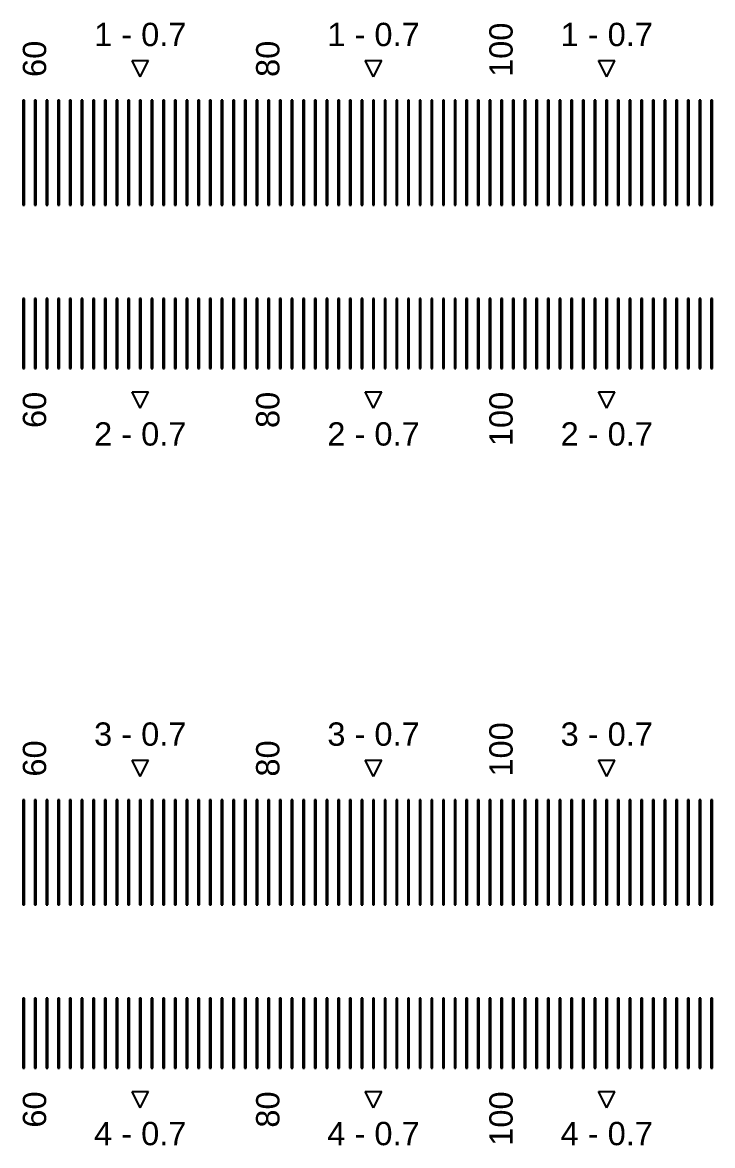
# Model space of a CAD drawing. Extents: x -24493 to 76507, y 84496 to 185496.
# Drawn here: x 21156.6 to 21452.5, y 155025.2 to 155506.7 of the extents above; entities that cross this region are included whole.
import ezdxf

# ---------------------------------------------------------------- set-up
doc = ezdxf.new("R2010")
doc.units = 13
doc.layers.add('CL - Label-1', color=120, linetype='Continuous')
doc.layers.add('CL - Label-2', color=132, linetype='Continuous')
doc.layers.add('CL - Sub-Micro', color=7, linetype='Continuous', true_color=0x47d1ff)
doc.styles.get("Standard").update_dxf_attribs({"font": 'arial.ttf'})

msp = doc.modelspace()

# ---------------------------------------------------------------- linework, layer by layer
at = {"layer": 'CL - Label-2'}
for p, q in [((21207.14, 155483.36), (21203.6, 155490.46)), ((21203.6, 155490.46), (21210.67, 155490.46)), ((21207.14, 155483.36), (21210.67, 155490.46)), ((21307.14, 155483.36), (21303.6, 155490.46)), ((21303.6, 155490.46), (21310.67, 155490.46)), ((21307.14, 155483.36), (21310.67, 155490.46)), ((21407.14, 155483.36), (21403.6, 155490.46)), ((21403.6, 155490.46), (21410.67, 155490.46)), ((21407.14, 155483.36), (21410.67, 155490.46)), ((21207.14, 155341.29), (21203.6, 155348.39)), ((21203.6, 155348.39), (21210.67, 155348.39)), ((21207.14, 155341.29), (21210.67, 155348.39)), ((21307.14, 155341.29), (21303.6, 155348.39)), ((21303.6, 155348.39), (21310.67, 155348.39)), ((21307.14, 155341.29), (21310.67, 155348.39)), ((21407.14, 155341.29), (21403.6, 155348.39)), ((21403.6, 155348.39), (21410.67, 155348.39)), ((21407.14, 155341.29), (21410.67, 155348.39)), ((21207.14, 155183.36), (21203.6, 155190.46)), ((21203.6, 155190.46), (21210.67, 155190.46)), ((21207.14, 155183.36), (21210.67, 155190.46)), ((21307.14, 155183.36), (21303.6, 155190.46)), ((21303.6, 155190.46), (21310.67, 155190.46)), ((21307.14, 155183.36), (21310.67, 155190.46)), ((21407.14, 155183.36), (21403.6, 155190.46)), ((21403.6, 155190.46), (21410.67, 155190.46)), ((21407.14, 155183.36), (21410.67, 155190.46)), ((21207.14, 155041.29), (21203.6, 155048.39)), ((21203.6, 155048.39), (21210.67, 155048.39)), ((21207.14, 155041.29), (21210.67, 155048.39)), ((21307.14, 155041.29), (21303.6, 155048.39)), ((21303.6, 155048.39), (21310.67, 155048.39)), ((21307.14, 155041.29), (21310.67, 155048.39)), ((21407.14, 155041.29), (21403.6, 155048.39)), ((21403.6, 155048.39), (21410.67, 155048.39)), ((21407.14, 155041.29), (21410.67, 155048.39))]:
    msp.add_line(p, q, dxfattribs=at)
at = {"layer": 'CL - Sub-Micro'}
for p, q in [((21156.79, 155473.36), (21156.79, 155428.36)), ((21157.49, 155473.36), (21156.79, 155473.36)), ((21157.49, 155428.36), (21157.49, 155473.36)), ((21161.79, 155473.36), (21161.79, 155428.36)), ((21162.49, 155473.36), (21161.79, 155473.36)), ((21162.49, 155428.36), (21162.49, 155473.36)), ((21166.79, 155473.36), (21166.79, 155428.36)), ((21167.49, 155473.36), (21166.79, 155473.36)), ((21167.49, 155428.36), (21167.49, 155473.36)), ((21171.79, 155473.36), (21171.79, 155428.36)), ((21172.49, 155473.36), (21171.79, 155473.36)), ((21172.49, 155428.36), (21172.49, 155473.36)), ((21176.79, 155473.36), (21176.79, 155428.36)), ((21177.49, 155473.36), (21176.79, 155473.36)), ((21177.49, 155428.36), (21177.49, 155473.36)), ((21181.79, 155473.36), (21181.79, 155428.36)), ((21182.49, 155473.36), (21181.79, 155473.36)), ((21182.49, 155428.36), (21182.49, 155473.36)), ((21186.79, 155473.36), (21186.79, 155428.36)), ((21187.49, 155473.36), (21186.79, 155473.36)), ((21187.49, 155428.36), (21187.49, 155473.36)), ((21191.79, 155473.36), (21191.79, 155428.36)), ((21192.49, 155473.36), (21191.79, 155473.36)), ((21192.49, 155428.36), (21192.49, 155473.36)), ((21196.79, 155473.36), (21196.79, 155428.36)), ((21197.49, 155473.36), (21196.79, 155473.36)), ((21197.49, 155428.36), (21197.49, 155473.36)), ((21201.79, 155473.36), (21201.79, 155428.36)), ((21202.49, 155473.36), (21201.79, 155473.36)), ((21202.49, 155428.36), (21202.49, 155473.36)), ((21206.79, 155473.36), (21206.79, 155428.36)), ((21207.49, 155473.36), (21206.79, 155473.36)), ((21207.49, 155428.36), (21207.49, 155473.36)), ((21211.79, 155473.36), (21211.79, 155428.36)), ((21212.49, 155473.36), (21211.79, 155473.36)), ((21212.49, 155428.36), (21212.49, 155473.36)), ((21216.79, 155473.36), (21216.79, 155428.36)), ((21217.49, 155473.36), (21216.79, 155473.36)), ((21217.49, 155428.36), (21217.49, 155473.36)), ((21221.79, 155473.36), (21221.79, 155428.36)), ((21222.49, 155473.36), (21221.79, 155473.36)), ((21222.49, 155428.36), (21222.49, 155473.36)), ((21226.79, 155473.36), (21226.79, 155428.36)), ((21227.49, 155473.36), (21226.79, 155473.36)), ((21227.49, 155428.36), (21227.49, 155473.36)), ((21231.79, 155473.36), (21231.79, 155428.36)), ((21232.49, 155473.36), (21231.79, 155473.36)), ((21232.49, 155428.36), (21232.49, 155473.36)), ((21236.79, 155473.36), (21236.79, 155428.36)), ((21237.49, 155473.36), (21236.79, 155473.36)), ((21237.49, 155428.36), (21237.49, 155473.36)), ((21241.79, 155473.36), (21241.79, 155428.36)), ((21242.49, 155473.36), (21241.79, 155473.36)), ((21242.49, 155428.36), (21242.49, 155473.36)), ((21246.79, 155473.36), (21246.79, 155428.36)), ((21247.49, 155473.36), (21246.79, 155473.36)), ((21247.49, 155428.36), (21247.49, 155473.36)), ((21251.79, 155473.36), (21251.79, 155428.36)), ((21252.49, 155473.36), (21251.79, 155473.36)), ((21252.49, 155428.36), (21252.49, 155473.36)), ((21256.79, 155473.36), (21256.79, 155428.36)), ((21257.49, 155473.36), (21256.79, 155473.36)), ((21257.49, 155428.36), (21257.49, 155473.36)), ((21261.79, 155473.36), (21261.79, 155428.36)), ((21262.49, 155473.36), (21261.79, 155473.36)), ((21262.49, 155428.36), (21262.49, 155473.36)), ((21266.79, 155473.36), (21266.79, 155428.36)), ((21267.49, 155473.36), (21266.79, 155473.36)), ((21267.49, 155428.36), (21267.49, 155473.36)), ((21271.79, 155473.36), (21271.79, 155428.36)), ((21272.49, 155473.36), (21271.79, 155473.36)), ((21272.49, 155428.36), (21272.49, 155473.36)), ((21276.79, 155473.36), (21276.79, 155428.36)), ((21277.49, 155473.36), (21276.79, 155473.36)), ((21277.49, 155428.36), (21277.49, 155473.36)), ((21281.79, 155473.36), (21281.79, 155428.36)), ((21282.49, 155473.36), (21281.79, 155473.36)), ((21282.49, 155428.36), (21282.49, 155473.36)), ((21286.79, 155473.36), (21286.79, 155428.36)), ((21287.49, 155473.36), (21286.79, 155473.36)), ((21287.49, 155428.36), (21287.49, 155473.36)), ((21291.79, 155473.36), (21291.79, 155428.36)), ((21292.49, 155473.36), (21291.79, 155473.36)), ((21292.49, 155428.36), (21292.49, 155473.36)), ((21296.79, 155473.36), (21296.79, 155428.36)), ((21297.49, 155473.36), (21296.79, 155473.36)), ((21297.49, 155428.36), (21297.49, 155473.36)), ((21301.79, 155473.36), (21301.79, 155428.36)), ((21302.49, 155473.36), (21301.79, 155473.36)), ((21302.49, 155428.36), (21302.49, 155473.36)), ((21306.79, 155473.36), (21306.79, 155428.36)), ((21307.49, 155473.36), (21306.79, 155473.36)), ((21307.49, 155428.36), (21307.49, 155473.36)), ((21311.79, 155473.36), (21311.79, 155428.36)), ((21312.49, 155473.36), (21311.79, 155473.36)), ((21312.49, 155428.36), (21312.49, 155473.36)), ((21316.79, 155473.36), (21316.79, 155428.36)), ((21317.49, 155473.36), (21316.79, 155473.36)), ((21317.49, 155428.36), (21317.49, 155473.36)), ((21321.79, 155473.36), (21321.79, 155428.36)), ((21322.49, 155473.36), (21321.79, 155473.36)), ((21322.49, 155428.36), (21322.49, 155473.36)), ((21326.79, 155473.36), (21326.79, 155428.36)), ((21327.49, 155473.36), (21326.79, 155473.36)), ((21327.49, 155428.36), (21327.49, 155473.36)), ((21331.79, 155473.36), (21331.79, 155428.36)), ((21332.49, 155473.36), (21331.79, 155473.36)), ((21332.49, 155428.36), (21332.49, 155473.36)), ((21336.79, 155473.36), (21336.79, 155428.36)), ((21337.49, 155473.36), (21336.79, 155473.36)), ((21337.49, 155428.36), (21337.49, 155473.36)), ((21341.79, 155473.36), (21341.79, 155428.36)), ((21342.49, 155473.36), (21341.79, 155473.36)), ((21342.49, 155428.36), (21342.49, 155473.36)), ((21346.79, 155473.36), (21346.79, 155428.36)), ((21347.49, 155473.36), (21346.79, 155473.36)), ((21347.49, 155428.36), (21347.49, 155473.36)), ((21351.79, 155473.36), (21351.79, 155428.36)), ((21352.49, 155473.36), (21351.79, 155473.36)), ((21352.49, 155428.36), (21352.49, 155473.36)), ((21356.79, 155473.36), (21356.79, 155428.36)), ((21357.49, 155473.36), (21356.79, 155473.36)), ((21357.49, 155428.36), (21357.49, 155473.36)), ((21361.79, 155473.36), (21361.79, 155428.36)), ((21362.49, 155473.36), (21361.79, 155473.36)), ((21362.49, 155428.36), (21362.49, 155473.36)), ((21366.79, 155473.36), (21366.79, 155428.36)), ((21367.49, 155473.36), (21366.79, 155473.36)), ((21367.49, 155428.36), (21367.49, 155473.36)), ((21371.79, 155473.36), (21371.79, 155428.36)), ((21372.49, 155473.36), (21371.79, 155473.36)), ((21372.49, 155428.36), (21372.49, 155473.36)), ((21376.79, 155473.36), (21376.79, 155428.36)), ((21377.49, 155473.36), (21376.79, 155473.36)), ((21377.49, 155428.36), (21377.49, 155473.36)), ((21381.79, 155473.36), (21381.79, 155428.36)), ((21382.49, 155473.36), (21381.79, 155473.36)), ((21382.49, 155428.36), (21382.49, 155473.36)), ((21386.79, 155473.36), (21386.79, 155428.36)), ((21387.49, 155473.36), (21386.79, 155473.36)), ((21387.49, 155428.36), (21387.49, 155473.36)), ((21391.79, 155473.36), (21391.79, 155428.36)), ((21392.49, 155473.36), (21391.79, 155473.36)), ((21392.49, 155428.36), (21392.49, 155473.36)), ((21396.79, 155473.36), (21396.79, 155428.36)), ((21397.49, 155473.36), (21396.79, 155473.36)), ((21397.49, 155428.36), (21397.49, 155473.36)), ((21401.79, 155473.36), (21401.79, 155428.36)), ((21402.49, 155473.36), (21401.79, 155473.36)), ((21402.49, 155428.36), (21402.49, 155473.36)), ((21406.79, 155473.36), (21406.79, 155428.36)), ((21407.49, 155473.36), (21406.79, 155473.36)), ((21407.49, 155428.36), (21407.49, 155473.36)), ((21411.79, 155473.36), (21411.79, 155428.36)), ((21412.49, 155473.36), (21411.79, 155473.36)), ((21412.49, 155428.36), (21412.49, 155473.36)), ((21416.79, 155473.36), (21416.79, 155428.36)), ((21417.49, 155473.36), (21416.79, 155473.36)), ((21417.49, 155428.36), (21417.49, 155473.36)), ((21421.79, 155473.36), (21421.79, 155428.36)), ((21422.49, 155473.36), (21421.79, 155473.36)), ((21422.49, 155428.36), (21422.49, 155473.36)), ((21426.79, 155473.36), (21426.79, 155428.36)), ((21427.49, 155473.36), (21426.79, 155473.36)), ((21427.49, 155428.36), (21427.49, 155473.36)), ((21431.79, 155473.36), (21431.79, 155428.36)), ((21432.49, 155473.36), (21431.79, 155473.36)), ((21432.49, 155428.36), (21432.49, 155473.36)), ((21436.79, 155473.36), (21436.79, 155428.36)), ((21437.49, 155473.36), (21436.79, 155473.36)), ((21437.49, 155428.36), (21437.49, 155473.36)), ((21441.79, 155473.36), (21441.79, 155428.36)), ((21442.49, 155473.36), (21441.79, 155473.36)), ((21442.49, 155428.36), (21442.49, 155473.36)), ((21446.79, 155473.36), (21446.79, 155428.36)), ((21447.49, 155473.36), (21446.79, 155473.36)), ((21447.49, 155428.36), (21447.49, 155473.36)), ((21451.79, 155473.36), (21451.79, 155428.36)), ((21452.49, 155473.36), (21451.79, 155473.36)), ((21452.49, 155428.36), (21452.49, 155473.36)), ((21156.79, 155428.36), (21157.49, 155428.36)), ((21161.79, 155428.36), (21162.49, 155428.36)), ((21166.79, 155428.36), (21167.49, 155428.36)), ((21171.79, 155428.36), (21172.49, 155428.36)), ((21176.79, 155428.36), (21177.49, 155428.36)), ((21181.79, 155428.36), (21182.49, 155428.36)), ((21186.79, 155428.36), (21187.49, 155428.36)), ((21191.79, 155428.36), (21192.49, 155428.36)), ((21196.79, 155428.36), (21197.49, 155428.36)), ((21201.79, 155428.36), (21202.49, 155428.36)), ((21206.79, 155428.36), (21207.49, 155428.36)), ((21211.79, 155428.36), (21212.49, 155428.36)), ((21216.79, 155428.36), (21217.49, 155428.36)), ((21221.79, 155428.36), (21222.49, 155428.36)), ((21226.79, 155428.36), (21227.49, 155428.36)), ((21231.79, 155428.36), (21232.49, 155428.36)), ((21236.79, 155428.36), (21237.49, 155428.36)), ((21241.79, 155428.36), (21242.49, 155428.36)), ((21246.79, 155428.36), (21247.49, 155428.36)), ((21251.79, 155428.36), (21252.49, 155428.36)), ((21256.79, 155428.36), (21257.49, 155428.36)), ((21261.79, 155428.36), (21262.49, 155428.36)), ((21266.79, 155428.36), (21267.49, 155428.36)), ((21271.79, 155428.36), (21272.49, 155428.36)), ((21276.79, 155428.36), (21277.49, 155428.36)), ((21281.79, 155428.36), (21282.49, 155428.36)), ((21286.79, 155428.36), (21287.49, 155428.36)), ((21291.79, 155428.36), (21292.49, 155428.36)), ((21296.79, 155428.36), (21297.49, 155428.36)), ((21301.79, 155428.36), (21302.49, 155428.36)), ((21306.79, 155428.36), (21307.49, 155428.36)), ((21311.79, 155428.36), (21312.49, 155428.36)), ((21316.79, 155428.36), (21317.49, 155428.36)), ((21321.79, 155428.36), (21322.49, 155428.36)), ((21326.79, 155428.36), (21327.49, 155428.36)), ((21331.79, 155428.36), (21332.49, 155428.36)), ((21336.79, 155428.36), (21337.49, 155428.36)), ((21341.79, 155428.36), (21342.49, 155428.36)), ((21346.79, 155428.36), (21347.49, 155428.36)), ((21351.79, 155428.36), (21352.49, 155428.36)), ((21356.79, 155428.36), (21357.49, 155428.36)), ((21361.79, 155428.36), (21362.49, 155428.36)), ((21366.79, 155428.36), (21367.49, 155428.36)), ((21371.79, 155428.36), (21372.49, 155428.36)), ((21376.79, 155428.36), (21377.49, 155428.36)), ((21381.79, 155428.36), (21382.49, 155428.36)), ((21386.79, 155428.36), (21387.49, 155428.36)), ((21391.79, 155428.36), (21392.49, 155428.36)), ((21396.79, 155428.36), (21397.49, 155428.36)), ((21401.79, 155428.36), (21402.49, 155428.36)), ((21406.79, 155428.36), (21407.49, 155428.36)), ((21411.79, 155428.36), (21412.49, 155428.36)), ((21416.79, 155428.36), (21417.49, 155428.36)), ((21421.79, 155428.36), (21422.49, 155428.36)), ((21426.79, 155428.36), (21427.49, 155428.36)), ((21431.79, 155428.36), (21432.49, 155428.36)), ((21436.79, 155428.36), (21437.49, 155428.36)), ((21441.79, 155428.36), (21442.49, 155428.36)), ((21446.79, 155428.36), (21447.49, 155428.36)), ((21451.79, 155428.36), (21452.49, 155428.36)), ((21156.79, 155388.36), (21156.79, 155358.36)), ((21157.49, 155388.36), (21156.79, 155388.36)), ((21157.49, 155358.36), (21157.49, 155388.36)), ((21161.79, 155388.36), (21161.79, 155358.36)), ((21162.49, 155388.36), (21161.79, 155388.36)), ((21162.49, 155358.36), (21162.49, 155388.36)), ((21166.79, 155388.36), (21166.79, 155358.36)), ((21167.49, 155388.36), (21166.79, 155388.36)), ((21167.49, 155358.36), (21167.49, 155388.36)), ((21171.79, 155388.36), (21171.79, 155358.36)), ((21172.49, 155388.36), (21171.79, 155388.36)), ((21172.49, 155358.36), (21172.49, 155388.36)), ((21176.79, 155388.36), (21176.79, 155358.36)), ((21177.49, 155388.36), (21176.79, 155388.36)), ((21177.49, 155358.36), (21177.49, 155388.36)), ((21181.79, 155388.36), (21181.79, 155358.36)), ((21182.49, 155388.36), (21181.79, 155388.36)), ((21182.49, 155358.36), (21182.49, 155388.36)), ((21186.79, 155388.36), (21186.79, 155358.36)), ((21187.49, 155388.36), (21186.79, 155388.36)), ((21187.49, 155358.36), (21187.49, 155388.36)), ((21191.79, 155388.36), (21191.79, 155358.36)), ((21192.49, 155388.36), (21191.79, 155388.36)), ((21192.49, 155358.36), (21192.49, 155388.36)), ((21196.79, 155388.36), (21196.79, 155358.36)), ((21197.49, 155388.36), (21196.79, 155388.36)), ((21197.49, 155358.36), (21197.49, 155388.36)), ((21201.79, 155388.36), (21201.79, 155358.36)), ((21202.49, 155388.36), (21201.79, 155388.36)), ((21202.49, 155358.36), (21202.49, 155388.36)), ((21206.79, 155388.36), (21206.79, 155358.36)), ((21207.49, 155388.36), (21206.79, 155388.36)), ((21207.49, 155358.36), (21207.49, 155388.36)), ((21211.79, 155388.36), (21211.79, 155358.36)), ((21212.49, 155388.36), (21211.79, 155388.36)), ((21212.49, 155358.36), (21212.49, 155388.36)), ((21216.79, 155388.36), (21216.79, 155358.36)), ((21217.49, 155388.36), (21216.79, 155388.36)), ((21217.49, 155358.36), (21217.49, 155388.36)), ((21221.79, 155388.36), (21221.79, 155358.36)), ((21222.49, 155388.36), (21221.79, 155388.36)), ((21222.49, 155358.36), (21222.49, 155388.36)), ((21226.79, 155388.36), (21226.79, 155358.36)), ((21227.49, 155388.36), (21226.79, 155388.36)), ((21227.49, 155358.36), (21227.49, 155388.36)), ((21231.79, 155388.36), (21231.79, 155358.36)), ((21232.49, 155388.36), (21231.79, 155388.36)), ((21232.49, 155358.36), (21232.49, 155388.36)), ((21236.79, 155388.36), (21236.79, 155358.36)), ((21237.49, 155388.36), (21236.79, 155388.36)), ((21237.49, 155358.36), (21237.49, 155388.36)), ((21241.79, 155388.36), (21241.79, 155358.36)), ((21242.49, 155388.36), (21241.79, 155388.36)), ((21242.49, 155358.36), (21242.49, 155388.36)), ((21246.79, 155388.36), (21246.79, 155358.36)), ((21247.49, 155388.36), (21246.79, 155388.36)), ((21247.49, 155358.36), (21247.49, 155388.36)), ((21251.79, 155388.36), (21251.79, 155358.36)), ((21252.49, 155388.36), (21251.79, 155388.36)), ((21252.49, 155358.36), (21252.49, 155388.36)), ((21256.79, 155388.36), (21256.79, 155358.36)), ((21257.49, 155388.36), (21256.79, 155388.36)), ((21257.49, 155358.36), (21257.49, 155388.36)), ((21261.79, 155388.36), (21261.79, 155358.36)), ((21262.49, 155388.36), (21261.79, 155388.36)), ((21262.49, 155358.36), (21262.49, 155388.36)), ((21266.79, 155388.36), (21266.79, 155358.36)), ((21267.49, 155388.36), (21266.79, 155388.36)), ((21267.49, 155358.36), (21267.49, 155388.36)), ((21271.79, 155388.36), (21271.79, 155358.36)), ((21272.49, 155388.36), (21271.79, 155388.36)), ((21272.49, 155358.36), (21272.49, 155388.36)), ((21276.79, 155388.36), (21276.79, 155358.36)), ((21277.49, 155388.36), (21276.79, 155388.36)), ((21277.49, 155358.36), (21277.49, 155388.36)), ((21281.79, 155388.36), (21281.79, 155358.36)), ((21282.49, 155388.36), (21281.79, 155388.36)), ((21282.49, 155358.36), (21282.49, 155388.36)), ((21286.79, 155388.36), (21286.79, 155358.36)), ((21287.49, 155388.36), (21286.79, 155388.36)), ((21287.49, 155358.36), (21287.49, 155388.36)), ((21291.79, 155388.36), (21291.79, 155358.36)), ((21292.49, 155388.36), (21291.79, 155388.36)), ((21292.49, 155358.36), (21292.49, 155388.36)), ((21296.79, 155388.36), (21296.79, 155358.36)), ((21297.49, 155388.36), (21296.79, 155388.36)), ((21297.49, 155358.36), (21297.49, 155388.36)), ((21301.79, 155388.36), (21301.79, 155358.36)), ((21302.49, 155388.36), (21301.79, 155388.36)), ((21302.49, 155358.36), (21302.49, 155388.36)), ((21306.79, 155388.36), (21306.79, 155358.36)), ((21307.49, 155388.36), (21306.79, 155388.36)), ((21307.49, 155358.36), (21307.49, 155388.36)), ((21311.79, 155388.36), (21311.79, 155358.36)), ((21312.49, 155388.36), (21311.79, 155388.36)), ((21312.49, 155358.36), (21312.49, 155388.36)), ((21316.79, 155388.36), (21316.79, 155358.36)), ((21317.49, 155388.36), (21316.79, 155388.36)), ((21317.49, 155358.36), (21317.49, 155388.36)), ((21321.79, 155388.36), (21321.79, 155358.36)), ((21322.49, 155388.36), (21321.79, 155388.36)), ((21322.49, 155358.36), (21322.49, 155388.36)), ((21326.79, 155388.36), (21326.79, 155358.36)), ((21327.49, 155388.36), (21326.79, 155388.36)), ((21327.49, 155358.36), (21327.49, 155388.36)), ((21331.79, 155388.36), (21331.79, 155358.36)), ((21332.49, 155388.36), (21331.79, 155388.36)), ((21332.49, 155358.36), (21332.49, 155388.36)), ((21336.79, 155388.36), (21336.79, 155358.36)), ((21337.49, 155388.36), (21336.79, 155388.36)), ((21337.49, 155358.36), (21337.49, 155388.36)), ((21341.79, 155388.36), (21341.79, 155358.36)), ((21342.49, 155388.36), (21341.79, 155388.36)), ((21342.49, 155358.36), (21342.49, 155388.36)), ((21346.79, 155388.36), (21346.79, 155358.36)), ((21347.49, 155388.36), (21346.79, 155388.36)), ((21347.49, 155358.36), (21347.49, 155388.36)), ((21351.79, 155388.36), (21351.79, 155358.36)), ((21352.49, 155388.36), (21351.79, 155388.36)), ((21352.49, 155358.36), (21352.49, 155388.36)), ((21356.79, 155388.36), (21356.79, 155358.36)), ((21357.49, 155388.36), (21356.79, 155388.36)), ((21357.49, 155358.36), (21357.49, 155388.36)), ((21361.79, 155388.36), (21361.79, 155358.36)), ((21362.49, 155388.36), (21361.79, 155388.36)), ((21362.49, 155358.36), (21362.49, 155388.36)), ((21366.79, 155388.36), (21366.79, 155358.36)), ((21367.49, 155388.36), (21366.79, 155388.36)), ((21367.49, 155358.36), (21367.49, 155388.36)), ((21371.79, 155388.36), (21371.79, 155358.36)), ((21372.49, 155388.36), (21371.79, 155388.36)), ((21372.49, 155358.36), (21372.49, 155388.36)), ((21376.79, 155388.36), (21376.79, 155358.36)), ((21377.49, 155388.36), (21376.79, 155388.36)), ((21377.49, 155358.36), (21377.49, 155388.36)), ((21381.79, 155388.36), (21381.79, 155358.36)), ((21382.49, 155388.36), (21381.79, 155388.36)), ((21382.49, 155358.36), (21382.49, 155388.36)), ((21386.79, 155388.36), (21386.79, 155358.36)), ((21387.49, 155388.36), (21386.79, 155388.36)), ((21387.49, 155358.36), (21387.49, 155388.36)), ((21391.79, 155388.36), (21391.79, 155358.36)), ((21392.49, 155388.36), (21391.79, 155388.36)), ((21392.49, 155358.36), (21392.49, 155388.36)), ((21396.79, 155388.36), (21396.79, 155358.36)), ((21397.49, 155388.36), (21396.79, 155388.36)), ((21397.49, 155358.36), (21397.49, 155388.36)), ((21401.79, 155388.36), (21401.79, 155358.36)), ((21402.49, 155388.36), (21401.79, 155388.36)), ((21402.49, 155358.36), (21402.49, 155388.36)), ((21406.79, 155388.36), (21406.79, 155358.36)), ((21407.49, 155388.36), (21406.79, 155388.36)), ((21407.49, 155358.36), (21407.49, 155388.36)), ((21411.79, 155388.36), (21411.79, 155358.36)), ((21412.49, 155388.36), (21411.79, 155388.36)), ((21412.49, 155358.36), (21412.49, 155388.36)), ((21416.79, 155388.36), (21416.79, 155358.36)), ((21417.49, 155388.36), (21416.79, 155388.36)), ((21417.49, 155358.36), (21417.49, 155388.36)), ((21421.79, 155388.36), (21421.79, 155358.36)), ((21422.49, 155388.36), (21421.79, 155388.36)), ((21422.49, 155358.36), (21422.49, 155388.36)), ((21426.79, 155388.36), (21426.79, 155358.36)), ((21427.49, 155388.36), (21426.79, 155388.36)), ((21427.49, 155358.36), (21427.49, 155388.36)), ((21431.79, 155388.36), (21431.79, 155358.36)), ((21432.49, 155388.36), (21431.79, 155388.36)), ((21432.49, 155358.36), (21432.49, 155388.36)), ((21436.79, 155388.36), (21436.79, 155358.36)), ((21437.49, 155388.36), (21436.79, 155388.36)), ((21437.49, 155358.36), (21437.49, 155388.36)), ((21441.79, 155388.36), (21441.79, 155358.36)), ((21442.49, 155388.36), (21441.79, 155388.36)), ((21442.49, 155358.36), (21442.49, 155388.36)), ((21446.79, 155388.36), (21446.79, 155358.36)), ((21447.49, 155388.36), (21446.79, 155388.36)), ((21447.49, 155358.36), (21447.49, 155388.36)), ((21451.79, 155388.36), (21451.79, 155358.36)), ((21452.49, 155388.36), (21451.79, 155388.36)), ((21452.49, 155358.36), (21452.49, 155388.36)), ((21156.79, 155358.36), (21157.49, 155358.36)), ((21161.79, 155358.36), (21162.49, 155358.36)), ((21166.79, 155358.36), (21167.49, 155358.36)), ((21171.79, 155358.36), (21172.49, 155358.36)), ((21176.79, 155358.36), (21177.49, 155358.36)), ((21181.79, 155358.36), (21182.49, 155358.36)), ((21186.79, 155358.36), (21187.49, 155358.36)), ((21191.79, 155358.36), (21192.49, 155358.36)), ((21196.79, 155358.36), (21197.49, 155358.36)), ((21201.79, 155358.36), (21202.49, 155358.36)), ((21206.79, 155358.36), (21207.49, 155358.36)), ((21211.79, 155358.36), (21212.49, 155358.36)), ((21216.79, 155358.36), (21217.49, 155358.36)), ((21221.79, 155358.36), (21222.49, 155358.36)), ((21226.79, 155358.36), (21227.49, 155358.36)), ((21231.79, 155358.36), (21232.49, 155358.36)), ((21236.79, 155358.36), (21237.49, 155358.36)), ((21241.79, 155358.36), (21242.49, 155358.36)), ((21246.79, 155358.36), (21247.49, 155358.36)), ((21251.79, 155358.36), (21252.49, 155358.36)), ((21256.79, 155358.36), (21257.49, 155358.36)), ((21261.79, 155358.36), (21262.49, 155358.36)), ((21266.79, 155358.36), (21267.49, 155358.36)), ((21271.79, 155358.36), (21272.49, 155358.36)), ((21276.79, 155358.36), (21277.49, 155358.36)), ((21281.79, 155358.36), (21282.49, 155358.36)), ((21286.79, 155358.36), (21287.49, 155358.36)), ((21291.79, 155358.36), (21292.49, 155358.36)), ((21296.79, 155358.36), (21297.49, 155358.36)), ((21301.79, 155358.36), (21302.49, 155358.36)), ((21306.79, 155358.36), (21307.49, 155358.36)), ((21311.79, 155358.36), (21312.49, 155358.36)), ((21316.79, 155358.36), (21317.49, 155358.36)), ((21321.79, 155358.36), (21322.49, 155358.36)), ((21326.79, 155358.36), (21327.49, 155358.36)), ((21331.79, 155358.36), (21332.49, 155358.36)), ((21336.79, 155358.36), (21337.49, 155358.36)), ((21341.79, 155358.36), (21342.49, 155358.36)), ((21346.79, 155358.36), (21347.49, 155358.36)), ((21351.79, 155358.36), (21352.49, 155358.36)), ((21356.79, 155358.36), (21357.49, 155358.36)), ((21361.79, 155358.36), (21362.49, 155358.36)), ((21366.79, 155358.36), (21367.49, 155358.36)), ((21371.79, 155358.36), (21372.49, 155358.36)), ((21376.79, 155358.36), (21377.49, 155358.36)), ((21381.79, 155358.36), (21382.49, 155358.36)), ((21386.79, 155358.36), (21387.49, 155358.36)), ((21391.79, 155358.36), (21392.49, 155358.36)), ((21396.79, 155358.36), (21397.49, 155358.36)), ((21401.79, 155358.36), (21402.49, 155358.36)), ((21406.79, 155358.36), (21407.49, 155358.36)), ((21411.79, 155358.36), (21412.49, 155358.36)), ((21416.79, 155358.36), (21417.49, 155358.36)), ((21421.79, 155358.36), (21422.49, 155358.36)), ((21426.79, 155358.36), (21427.49, 155358.36)), ((21431.79, 155358.36), (21432.49, 155358.36)), ((21436.79, 155358.36), (21437.49, 155358.36)), ((21441.79, 155358.36), (21442.49, 155358.36)), ((21446.79, 155358.36), (21447.49, 155358.36)), ((21451.79, 155358.36), (21452.49, 155358.36)), ((21156.79, 155173.36), (21156.79, 155128.36)), ((21157.49, 155173.36), (21156.79, 155173.36)), ((21157.49, 155128.36), (21157.49, 155173.36)), ((21161.79, 155173.36), (21161.79, 155128.36)), ((21162.49, 155173.36), (21161.79, 155173.36)), ((21162.49, 155128.36), (21162.49, 155173.36)), ((21166.79, 155173.36), (21166.79, 155128.36)), ((21167.49, 155173.36), (21166.79, 155173.36)), ((21167.49, 155128.36), (21167.49, 155173.36)), ((21171.79, 155173.36), (21171.79, 155128.36)), ((21172.49, 155173.36), (21171.79, 155173.36)), ((21172.49, 155128.36), (21172.49, 155173.36)), ((21176.79, 155173.36), (21176.79, 155128.36)), ((21177.49, 155173.36), (21176.79, 155173.36)), ((21177.49, 155128.36), (21177.49, 155173.36)), ((21181.79, 155173.36), (21181.79, 155128.36)), ((21182.49, 155173.36), (21181.79, 155173.36)), ((21182.49, 155128.36), (21182.49, 155173.36)), ((21186.79, 155173.36), (21186.79, 155128.36)), ((21187.49, 155173.36), (21186.79, 155173.36)), ((21187.49, 155128.36), (21187.49, 155173.36)), ((21191.79, 155173.36), (21191.79, 155128.36)), ((21192.49, 155173.36), (21191.79, 155173.36)), ((21192.49, 155128.36), (21192.49, 155173.36)), ((21196.79, 155173.36), (21196.79, 155128.36)), ((21197.49, 155173.36), (21196.79, 155173.36)), ((21197.49, 155128.36), (21197.49, 155173.36)), ((21201.79, 155173.36), (21201.79, 155128.36)), ((21202.49, 155173.36), (21201.79, 155173.36)), ((21202.49, 155128.36), (21202.49, 155173.36)), ((21206.79, 155173.36), (21206.79, 155128.36)), ((21207.49, 155173.36), (21206.79, 155173.36)), ((21207.49, 155128.36), (21207.49, 155173.36)), ((21211.79, 155173.36), (21211.79, 155128.36)), ((21212.49, 155173.36), (21211.79, 155173.36)), ((21212.49, 155128.36), (21212.49, 155173.36)), ((21216.79, 155173.36), (21216.79, 155128.36)), ((21217.49, 155173.36), (21216.79, 155173.36)), ((21217.49, 155128.36), (21217.49, 155173.36)), ((21221.79, 155173.36), (21221.79, 155128.36)), ((21222.49, 155173.36), (21221.79, 155173.36)), ((21222.49, 155128.36), (21222.49, 155173.36)), ((21226.79, 155173.36), (21226.79, 155128.36)), ((21227.49, 155173.36), (21226.79, 155173.36)), ((21227.49, 155128.36), (21227.49, 155173.36)), ((21231.79, 155173.36), (21231.79, 155128.36)), ((21232.49, 155173.36), (21231.79, 155173.36)), ((21232.49, 155128.36), (21232.49, 155173.36)), ((21236.79, 155173.36), (21236.79, 155128.36)), ((21237.49, 155173.36), (21236.79, 155173.36)), ((21237.49, 155128.36), (21237.49, 155173.36)), ((21241.79, 155173.36), (21241.79, 155128.36)), ((21242.49, 155173.36), (21241.79, 155173.36)), ((21242.49, 155128.36), (21242.49, 155173.36)), ((21246.79, 155173.36), (21246.79, 155128.36)), ((21247.49, 155173.36), (21246.79, 155173.36)), ((21247.49, 155128.36), (21247.49, 155173.36)), ((21251.79, 155173.36), (21251.79, 155128.36)), ((21252.49, 155173.36), (21251.79, 155173.36)), ((21252.49, 155128.36), (21252.49, 155173.36)), ((21256.79, 155173.36), (21256.79, 155128.36)), ((21257.49, 155173.36), (21256.79, 155173.36)), ((21257.49, 155128.36), (21257.49, 155173.36)), ((21261.79, 155173.36), (21261.79, 155128.36)), ((21262.49, 155173.36), (21261.79, 155173.36)), ((21262.49, 155128.36), (21262.49, 155173.36)), ((21266.79, 155173.36), (21266.79, 155128.36)), ((21267.49, 155173.36), (21266.79, 155173.36)), ((21267.49, 155128.36), (21267.49, 155173.36)), ((21271.79, 155173.36), (21271.79, 155128.36)), ((21272.49, 155173.36), (21271.79, 155173.36)), ((21272.49, 155128.36), (21272.49, 155173.36)), ((21276.79, 155173.36), (21276.79, 155128.36)), ((21277.49, 155173.36), (21276.79, 155173.36)), ((21277.49, 155128.36), (21277.49, 155173.36)), ((21281.79, 155173.36), (21281.79, 155128.36)), ((21282.49, 155173.36), (21281.79, 155173.36)), ((21282.49, 155128.36), (21282.49, 155173.36)), ((21286.79, 155173.36), (21286.79, 155128.36)), ((21287.49, 155173.36), (21286.79, 155173.36)), ((21287.49, 155128.36), (21287.49, 155173.36)), ((21291.79, 155173.36), (21291.79, 155128.36)), ((21292.49, 155173.36), (21291.79, 155173.36)), ((21292.49, 155128.36), (21292.49, 155173.36)), ((21296.79, 155173.36), (21296.79, 155128.36)), ((21297.49, 155173.36), (21296.79, 155173.36)), ((21297.49, 155128.36), (21297.49, 155173.36)), ((21301.79, 155173.36), (21301.79, 155128.36)), ((21302.49, 155173.36), (21301.79, 155173.36)), ((21302.49, 155128.36), (21302.49, 155173.36)), ((21306.79, 155173.36), (21306.79, 155128.36)), ((21307.49, 155173.36), (21306.79, 155173.36)), ((21307.49, 155128.36), (21307.49, 155173.36)), ((21311.79, 155173.36), (21311.79, 155128.36)), ((21312.49, 155173.36), (21311.79, 155173.36)), ((21312.49, 155128.36), (21312.49, 155173.36)), ((21316.79, 155173.36), (21316.79, 155128.36)), ((21317.49, 155173.36), (21316.79, 155173.36)), ((21317.49, 155128.36), (21317.49, 155173.36)), ((21321.79, 155173.36), (21321.79, 155128.36)), ((21322.49, 155173.36), (21321.79, 155173.36)), ((21322.49, 155128.36), (21322.49, 155173.36)), ((21326.79, 155173.36), (21326.79, 155128.36)), ((21327.49, 155173.36), (21326.79, 155173.36)), ((21327.49, 155128.36), (21327.49, 155173.36)), ((21331.79, 155173.36), (21331.79, 155128.36)), ((21332.49, 155173.36), (21331.79, 155173.36)), ((21332.49, 155128.36), (21332.49, 155173.36)), ((21336.79, 155173.36), (21336.79, 155128.36)), ((21337.49, 155173.36), (21336.79, 155173.36)), ((21337.49, 155128.36), (21337.49, 155173.36)), ((21341.79, 155173.36), (21341.79, 155128.36)), ((21342.49, 155173.36), (21341.79, 155173.36)), ((21342.49, 155128.36), (21342.49, 155173.36)), ((21346.79, 155173.36), (21346.79, 155128.36)), ((21347.49, 155173.36), (21346.79, 155173.36)), ((21347.49, 155128.36), (21347.49, 155173.36)), ((21351.79, 155173.36), (21351.79, 155128.36)), ((21352.49, 155173.36), (21351.79, 155173.36)), ((21352.49, 155128.36), (21352.49, 155173.36)), ((21356.79, 155173.36), (21356.79, 155128.36)), ((21357.49, 155173.36), (21356.79, 155173.36)), ((21357.49, 155128.36), (21357.49, 155173.36)), ((21361.79, 155173.36), (21361.79, 155128.36)), ((21362.49, 155173.36), (21361.79, 155173.36)), ((21362.49, 155128.36), (21362.49, 155173.36)), ((21366.79, 155173.36), (21366.79, 155128.36)), ((21367.49, 155173.36), (21366.79, 155173.36)), ((21367.49, 155128.36), (21367.49, 155173.36)), ((21371.79, 155173.36), (21371.79, 155128.36)), ((21372.49, 155173.36), (21371.79, 155173.36)), ((21372.49, 155128.36), (21372.49, 155173.36)), ((21376.79, 155173.36), (21376.79, 155128.36)), ((21377.49, 155173.36), (21376.79, 155173.36)), ((21377.49, 155128.36), (21377.49, 155173.36)), ((21381.79, 155173.36), (21381.79, 155128.36)), ((21382.49, 155173.36), (21381.79, 155173.36)), ((21382.49, 155128.36), (21382.49, 155173.36)), ((21386.79, 155173.36), (21386.79, 155128.36)), ((21387.49, 155173.36), (21386.79, 155173.36)), ((21387.49, 155128.36), (21387.49, 155173.36)), ((21391.79, 155173.36), (21391.79, 155128.36)), ((21392.49, 155173.36), (21391.79, 155173.36)), ((21392.49, 155128.36), (21392.49, 155173.36)), ((21396.79, 155173.36), (21396.79, 155128.36)), ((21397.49, 155173.36), (21396.79, 155173.36)), ((21397.49, 155128.36), (21397.49, 155173.36)), ((21401.79, 155173.36), (21401.79, 155128.36)), ((21402.49, 155173.36), (21401.79, 155173.36)), ((21402.49, 155128.36), (21402.49, 155173.36)), ((21406.79, 155173.36), (21406.79, 155128.36)), ((21407.49, 155173.36), (21406.79, 155173.36)), ((21407.49, 155128.36), (21407.49, 155173.36)), ((21411.79, 155173.36), (21411.79, 155128.36)), ((21412.49, 155173.36), (21411.79, 155173.36)), ((21412.49, 155128.36), (21412.49, 155173.36)), ((21416.79, 155173.36), (21416.79, 155128.36)), ((21417.49, 155173.36), (21416.79, 155173.36)), ((21417.49, 155128.36), (21417.49, 155173.36)), ((21421.79, 155173.36), (21421.79, 155128.36)), ((21422.49, 155173.36), (21421.79, 155173.36)), ((21422.49, 155128.36), (21422.49, 155173.36)), ((21426.79, 155173.36), (21426.79, 155128.36)), ((21427.49, 155173.36), (21426.79, 155173.36)), ((21427.49, 155128.36), (21427.49, 155173.36)), ((21431.79, 155173.36), (21431.79, 155128.36)), ((21432.49, 155173.36), (21431.79, 155173.36)), ((21432.49, 155128.36), (21432.49, 155173.36)), ((21436.79, 155173.36), (21436.79, 155128.36)), ((21437.49, 155173.36), (21436.79, 155173.36)), ((21437.49, 155128.36), (21437.49, 155173.36)), ((21441.79, 155173.36), (21441.79, 155128.36)), ((21442.49, 155173.36), (21441.79, 155173.36)), ((21442.49, 155128.36), (21442.49, 155173.36)), ((21446.79, 155173.36), (21446.79, 155128.36)), ((21447.49, 155173.36), (21446.79, 155173.36)), ((21447.49, 155128.36), (21447.49, 155173.36)), ((21451.79, 155173.36), (21451.79, 155128.36)), ((21452.49, 155173.36), (21451.79, 155173.36)), ((21452.49, 155128.36), (21452.49, 155173.36)), ((21156.79, 155128.36), (21157.49, 155128.36)), ((21161.79, 155128.36), (21162.49, 155128.36)), ((21166.79, 155128.36), (21167.49, 155128.36)), ((21171.79, 155128.36), (21172.49, 155128.36)), ((21176.79, 155128.36), (21177.49, 155128.36)), ((21181.79, 155128.36), (21182.49, 155128.36)), ((21186.79, 155128.36), (21187.49, 155128.36)), ((21191.79, 155128.36), (21192.49, 155128.36)), ((21196.79, 155128.36), (21197.49, 155128.36)), ((21201.79, 155128.36), (21202.49, 155128.36)), ((21206.79, 155128.36), (21207.49, 155128.36)), ((21211.79, 155128.36), (21212.49, 155128.36)), ((21216.79, 155128.36), (21217.49, 155128.36)), ((21221.79, 155128.36), (21222.49, 155128.36)), ((21226.79, 155128.36), (21227.49, 155128.36)), ((21231.79, 155128.36), (21232.49, 155128.36)), ((21236.79, 155128.36), (21237.49, 155128.36)), ((21241.79, 155128.36), (21242.49, 155128.36)), ((21246.79, 155128.36), (21247.49, 155128.36)), ((21251.79, 155128.36), (21252.49, 155128.36)), ((21256.79, 155128.36), (21257.49, 155128.36)), ((21261.79, 155128.36), (21262.49, 155128.36)), ((21266.79, 155128.36), (21267.49, 155128.36)), ((21271.79, 155128.36), (21272.49, 155128.36)), ((21276.79, 155128.36), (21277.49, 155128.36)), ((21281.79, 155128.36), (21282.49, 155128.36)), ((21286.79, 155128.36), (21287.49, 155128.36)), ((21291.79, 155128.36), (21292.49, 155128.36)), ((21296.79, 155128.36), (21297.49, 155128.36)), ((21301.79, 155128.36), (21302.49, 155128.36)), ((21306.79, 155128.36), (21307.49, 155128.36)), ((21311.79, 155128.36), (21312.49, 155128.36)), ((21316.79, 155128.36), (21317.49, 155128.36)), ((21321.79, 155128.36), (21322.49, 155128.36)), ((21326.79, 155128.36), (21327.49, 155128.36)), ((21331.79, 155128.36), (21332.49, 155128.36)), ((21336.79, 155128.36), (21337.49, 155128.36)), ((21341.79, 155128.36), (21342.49, 155128.36)), ((21346.79, 155128.36), (21347.49, 155128.36)), ((21351.79, 155128.36), (21352.49, 155128.36)), ((21356.79, 155128.36), (21357.49, 155128.36)), ((21361.79, 155128.36), (21362.49, 155128.36)), ((21366.79, 155128.36), (21367.49, 155128.36)), ((21371.79, 155128.36), (21372.49, 155128.36)), ((21376.79, 155128.36), (21377.49, 155128.36)), ((21381.79, 155128.36), (21382.49, 155128.36)), ((21386.79, 155128.36), (21387.49, 155128.36)), ((21391.79, 155128.36), (21392.49, 155128.36)), ((21396.79, 155128.36), (21397.49, 155128.36)), ((21401.79, 155128.36), (21402.49, 155128.36)), ((21406.79, 155128.36), (21407.49, 155128.36)), ((21411.79, 155128.36), (21412.49, 155128.36)), ((21416.79, 155128.36), (21417.49, 155128.36)), ((21421.79, 155128.36), (21422.49, 155128.36)), ((21426.79, 155128.36), (21427.49, 155128.36)), ((21431.79, 155128.36), (21432.49, 155128.36)), ((21436.79, 155128.36), (21437.49, 155128.36)), ((21441.79, 155128.36), (21442.49, 155128.36)), ((21446.79, 155128.36), (21447.49, 155128.36)), ((21451.79, 155128.36), (21452.49, 155128.36)), ((21156.79, 155088.36), (21156.79, 155058.36)), ((21157.49, 155088.36), (21156.79, 155088.36)), ((21157.49, 155058.36), (21157.49, 155088.36)), ((21161.79, 155088.36), (21161.79, 155058.36)), ((21162.49, 155088.36), (21161.79, 155088.36)), ((21162.49, 155058.36), (21162.49, 155088.36)), ((21166.79, 155088.36), (21166.79, 155058.36)), ((21167.49, 155088.36), (21166.79, 155088.36)), ((21167.49, 155058.36), (21167.49, 155088.36)), ((21171.79, 155088.36), (21171.79, 155058.36)), ((21172.49, 155088.36), (21171.79, 155088.36)), ((21172.49, 155058.36), (21172.49, 155088.36)), ((21176.79, 155088.36), (21176.79, 155058.36)), ((21177.49, 155088.36), (21176.79, 155088.36)), ((21177.49, 155058.36), (21177.49, 155088.36)), ((21181.79, 155088.36), (21181.79, 155058.36)), ((21182.49, 155088.36), (21181.79, 155088.36)), ((21182.49, 155058.36), (21182.49, 155088.36)), ((21186.79, 155088.36), (21186.79, 155058.36)), ((21187.49, 155088.36), (21186.79, 155088.36)), ((21187.49, 155058.36), (21187.49, 155088.36)), ((21191.79, 155088.36), (21191.79, 155058.36)), ((21192.49, 155088.36), (21191.79, 155088.36)), ((21192.49, 155058.36), (21192.49, 155088.36)), ((21196.79, 155088.36), (21196.79, 155058.36)), ((21197.49, 155088.36), (21196.79, 155088.36)), ((21197.49, 155058.36), (21197.49, 155088.36)), ((21201.79, 155088.36), (21201.79, 155058.36)), ((21202.49, 155088.36), (21201.79, 155088.36)), ((21202.49, 155058.36), (21202.49, 155088.36)), ((21206.79, 155088.36), (21206.79, 155058.36)), ((21207.49, 155088.36), (21206.79, 155088.36)), ((21207.49, 155058.36), (21207.49, 155088.36)), ((21211.79, 155088.36), (21211.79, 155058.36)), ((21212.49, 155088.36), (21211.79, 155088.36)), ((21212.49, 155058.36), (21212.49, 155088.36)), ((21216.79, 155088.36), (21216.79, 155058.36)), ((21217.49, 155088.36), (21216.79, 155088.36)), ((21217.49, 155058.36), (21217.49, 155088.36)), ((21221.79, 155088.36), (21221.79, 155058.36)), ((21222.49, 155088.36), (21221.79, 155088.36)), ((21222.49, 155058.36), (21222.49, 155088.36)), ((21226.79, 155088.36), (21226.79, 155058.36)), ((21227.49, 155088.36), (21226.79, 155088.36)), ((21227.49, 155058.36), (21227.49, 155088.36)), ((21231.79, 155088.36), (21231.79, 155058.36)), ((21232.49, 155088.36), (21231.79, 155088.36)), ((21232.49, 155058.36), (21232.49, 155088.36)), ((21236.79, 155088.36), (21236.79, 155058.36)), ((21237.49, 155088.36), (21236.79, 155088.36)), ((21237.49, 155058.36), (21237.49, 155088.36)), ((21241.79, 155088.36), (21241.79, 155058.36)), ((21242.49, 155088.36), (21241.79, 155088.36)), ((21242.49, 155058.36), (21242.49, 155088.36)), ((21246.79, 155088.36), (21246.79, 155058.36)), ((21247.49, 155088.36), (21246.79, 155088.36)), ((21247.49, 155058.36), (21247.49, 155088.36)), ((21251.79, 155088.36), (21251.79, 155058.36)), ((21252.49, 155088.36), (21251.79, 155088.36)), ((21252.49, 155058.36), (21252.49, 155088.36)), ((21256.79, 155088.36), (21256.79, 155058.36)), ((21257.49, 155088.36), (21256.79, 155088.36)), ((21257.49, 155058.36), (21257.49, 155088.36)), ((21261.79, 155088.36), (21261.79, 155058.36)), ((21262.49, 155088.36), (21261.79, 155088.36)), ((21262.49, 155058.36), (21262.49, 155088.36)), ((21266.79, 155088.36), (21266.79, 155058.36)), ((21267.49, 155088.36), (21266.79, 155088.36)), ((21267.49, 155058.36), (21267.49, 155088.36)), ((21271.79, 155088.36), (21271.79, 155058.36)), ((21272.49, 155088.36), (21271.79, 155088.36)), ((21272.49, 155058.36), (21272.49, 155088.36)), ((21276.79, 155088.36), (21276.79, 155058.36)), ((21277.49, 155088.36), (21276.79, 155088.36)), ((21277.49, 155058.36), (21277.49, 155088.36)), ((21281.79, 155088.36), (21281.79, 155058.36)), ((21282.49, 155088.36), (21281.79, 155088.36)), ((21282.49, 155058.36), (21282.49, 155088.36)), ((21286.79, 155088.36), (21286.79, 155058.36)), ((21287.49, 155088.36), (21286.79, 155088.36)), ((21287.49, 155058.36), (21287.49, 155088.36)), ((21291.79, 155088.36), (21291.79, 155058.36)), ((21292.49, 155088.36), (21291.79, 155088.36)), ((21292.49, 155058.36), (21292.49, 155088.36)), ((21296.79, 155088.36), (21296.79, 155058.36)), ((21297.49, 155088.36), (21296.79, 155088.36)), ((21297.49, 155058.36), (21297.49, 155088.36)), ((21301.79, 155088.36), (21301.79, 155058.36)), ((21302.49, 155088.36), (21301.79, 155088.36)), ((21302.49, 155058.36), (21302.49, 155088.36)), ((21306.79, 155088.36), (21306.79, 155058.36)), ((21307.49, 155088.36), (21306.79, 155088.36)), ((21307.49, 155058.36), (21307.49, 155088.36)), ((21311.79, 155088.36), (21311.79, 155058.36)), ((21312.49, 155088.36), (21311.79, 155088.36)), ((21312.49, 155058.36), (21312.49, 155088.36)), ((21316.79, 155088.36), (21316.79, 155058.36)), ((21317.49, 155088.36), (21316.79, 155088.36)), ((21317.49, 155058.36), (21317.49, 155088.36)), ((21321.79, 155088.36), (21321.79, 155058.36)), ((21322.49, 155088.36), (21321.79, 155088.36)), ((21322.49, 155058.36), (21322.49, 155088.36)), ((21326.79, 155088.36), (21326.79, 155058.36)), ((21327.49, 155088.36), (21326.79, 155088.36)), ((21327.49, 155058.36), (21327.49, 155088.36)), ((21331.79, 155088.36), (21331.79, 155058.36)), ((21332.49, 155088.36), (21331.79, 155088.36)), ((21332.49, 155058.36), (21332.49, 155088.36)), ((21336.79, 155088.36), (21336.79, 155058.36)), ((21337.49, 155088.36), (21336.79, 155088.36)), ((21337.49, 155058.36), (21337.49, 155088.36)), ((21341.79, 155088.36), (21341.79, 155058.36)), ((21342.49, 155088.36), (21341.79, 155088.36)), ((21342.49, 155058.36), (21342.49, 155088.36)), ((21346.79, 155088.36), (21346.79, 155058.36)), ((21347.49, 155088.36), (21346.79, 155088.36)), ((21347.49, 155058.36), (21347.49, 155088.36)), ((21351.79, 155088.36), (21351.79, 155058.36)), ((21352.49, 155088.36), (21351.79, 155088.36)), ((21352.49, 155058.36), (21352.49, 155088.36)), ((21356.79, 155088.36), (21356.79, 155058.36)), ((21357.49, 155088.36), (21356.79, 155088.36)), ((21357.49, 155058.36), (21357.49, 155088.36)), ((21361.79, 155088.36), (21361.79, 155058.36)), ((21362.49, 155088.36), (21361.79, 155088.36)), ((21362.49, 155058.36), (21362.49, 155088.36)), ((21366.79, 155088.36), (21366.79, 155058.36)), ((21367.49, 155088.36), (21366.79, 155088.36)), ((21367.49, 155058.36), (21367.49, 155088.36)), ((21371.79, 155088.36), (21371.79, 155058.36)), ((21372.49, 155088.36), (21371.79, 155088.36)), ((21372.49, 155058.36), (21372.49, 155088.36)), ((21376.79, 155088.36), (21376.79, 155058.36)), ((21377.49, 155088.36), (21376.79, 155088.36)), ((21377.49, 155058.36), (21377.49, 155088.36)), ((21381.79, 155088.36), (21381.79, 155058.36)), ((21382.49, 155088.36), (21381.79, 155088.36)), ((21382.49, 155058.36), (21382.49, 155088.36)), ((21386.79, 155088.36), (21386.79, 155058.36)), ((21387.49, 155088.36), (21386.79, 155088.36)), ((21387.49, 155058.36), (21387.49, 155088.36)), ((21391.79, 155088.36), (21391.79, 155058.36)), ((21392.49, 155088.36), (21391.79, 155088.36)), ((21392.49, 155058.36), (21392.49, 155088.36)), ((21396.79, 155088.36), (21396.79, 155058.36)), ((21397.49, 155088.36), (21396.79, 155088.36)), ((21397.49, 155058.36), (21397.49, 155088.36)), ((21401.79, 155088.36), (21401.79, 155058.36)), ((21402.49, 155088.36), (21401.79, 155088.36)), ((21402.49, 155058.36), (21402.49, 155088.36)), ((21406.79, 155088.36), (21406.79, 155058.36)), ((21407.49, 155088.36), (21406.79, 155088.36)), ((21407.49, 155058.36), (21407.49, 155088.36)), ((21411.79, 155088.36), (21411.79, 155058.36)), ((21412.49, 155088.36), (21411.79, 155088.36)), ((21412.49, 155058.36), (21412.49, 155088.36)), ((21416.79, 155088.36), (21416.79, 155058.36)), ((21417.49, 155088.36), (21416.79, 155088.36)), ((21417.49, 155058.36), (21417.49, 155088.36)), ((21421.79, 155088.36), (21421.79, 155058.36)), ((21422.49, 155088.36), (21421.79, 155088.36)), ((21422.49, 155058.36), (21422.49, 155088.36)), ((21426.79, 155088.36), (21426.79, 155058.36)), ((21427.49, 155088.36), (21426.79, 155088.36)), ((21427.49, 155058.36), (21427.49, 155088.36)), ((21431.79, 155088.36), (21431.79, 155058.36)), ((21432.49, 155088.36), (21431.79, 155088.36)), ((21432.49, 155058.36), (21432.49, 155088.36)), ((21436.79, 155088.36), (21436.79, 155058.36)), ((21437.49, 155088.36), (21436.79, 155088.36)), ((21437.49, 155058.36), (21437.49, 155088.36)), ((21441.79, 155088.36), (21441.79, 155058.36)), ((21442.49, 155088.36), (21441.79, 155088.36)), ((21442.49, 155058.36), (21442.49, 155088.36)), ((21446.79, 155088.36), (21446.79, 155058.36)), ((21447.49, 155088.36), (21446.79, 155088.36)), ((21447.49, 155058.36), (21447.49, 155088.36)), ((21451.79, 155088.36), (21451.79, 155058.36)), ((21452.49, 155088.36), (21451.79, 155088.36)), ((21452.49, 155058.36), (21452.49, 155088.36)), ((21156.79, 155058.36), (21157.49, 155058.36)), ((21161.79, 155058.36), (21162.49, 155058.36)), ((21166.79, 155058.36), (21167.49, 155058.36)), ((21171.79, 155058.36), (21172.49, 155058.36)), ((21176.79, 155058.36), (21177.49, 155058.36)), ((21181.79, 155058.36), (21182.49, 155058.36)), ((21186.79, 155058.36), (21187.49, 155058.36)), ((21191.79, 155058.36), (21192.49, 155058.36)), ((21196.79, 155058.36), (21197.49, 155058.36)), ((21201.79, 155058.36), (21202.49, 155058.36)), ((21206.79, 155058.36), (21207.49, 155058.36)), ((21211.79, 155058.36), (21212.49, 155058.36)), ((21216.79, 155058.36), (21217.49, 155058.36)), ((21221.79, 155058.36), (21222.49, 155058.36)), ((21226.79, 155058.36), (21227.49, 155058.36)), ((21231.79, 155058.36), (21232.49, 155058.36)), ((21236.79, 155058.36), (21237.49, 155058.36)), ((21241.79, 155058.36), (21242.49, 155058.36)), ((21246.79, 155058.36), (21247.49, 155058.36)), ((21251.79, 155058.36), (21252.49, 155058.36)), ((21256.79, 155058.36), (21257.49, 155058.36)), ((21261.79, 155058.36), (21262.49, 155058.36)), ((21266.79, 155058.36), (21267.49, 155058.36)), ((21271.79, 155058.36), (21272.49, 155058.36)), ((21276.79, 155058.36), (21277.49, 155058.36)), ((21281.79, 155058.36), (21282.49, 155058.36)), ((21286.79, 155058.36), (21287.49, 155058.36)), ((21291.79, 155058.36), (21292.49, 155058.36)), ((21296.79, 155058.36), (21297.49, 155058.36)), ((21301.79, 155058.36), (21302.49, 155058.36)), ((21306.79, 155058.36), (21307.49, 155058.36)), ((21311.79, 155058.36), (21312.49, 155058.36)), ((21316.79, 155058.36), (21317.49, 155058.36)), ((21321.79, 155058.36), (21322.49, 155058.36)), ((21326.79, 155058.36), (21327.49, 155058.36)), ((21331.79, 155058.36), (21332.49, 155058.36)), ((21336.79, 155058.36), (21337.49, 155058.36)), ((21341.79, 155058.36), (21342.49, 155058.36)), ((21346.79, 155058.36), (21347.49, 155058.36)), ((21351.79, 155058.36), (21352.49, 155058.36)), ((21356.79, 155058.36), (21357.49, 155058.36)), ((21361.79, 155058.36), (21362.49, 155058.36)), ((21366.79, 155058.36), (21367.49, 155058.36)), ((21371.79, 155058.36), (21372.49, 155058.36)), ((21376.79, 155058.36), (21377.49, 155058.36)), ((21381.79, 155058.36), (21382.49, 155058.36)), ((21386.79, 155058.36), (21387.49, 155058.36)), ((21391.79, 155058.36), (21392.49, 155058.36)), ((21396.79, 155058.36), (21397.49, 155058.36)), ((21401.79, 155058.36), (21402.49, 155058.36)), ((21406.79, 155058.36), (21407.49, 155058.36)), ((21411.79, 155058.36), (21412.49, 155058.36)), ((21416.79, 155058.36), (21417.49, 155058.36)), ((21421.79, 155058.36), (21422.49, 155058.36)), ((21426.79, 155058.36), (21427.49, 155058.36)), ((21431.79, 155058.36), (21432.49, 155058.36)), ((21436.79, 155058.36), (21437.49, 155058.36)), ((21441.79, 155058.36), (21442.49, 155058.36)), ((21446.79, 155058.36), (21447.49, 155058.36)), ((21451.79, 155058.36), (21452.49, 155058.36))]:
    msp.add_line(p, q, dxfattribs=at)

# ---------------------------------------------------------------- texts
at = {"layer": 'CL - Label-1', "char_height": 10, "rotation": 90}
for s, insert, attachment_point in [('100', (21356.79, 155483.36), 1), ('60', (21156.79, 155483.36), 1), ('80', (21256.79, 155483.36), 1), ('60', (21156.79, 155348.36), 3), ('80', (21256.79, 155348.36), 3), ('100', (21356.79, 155348.36), 3), ('100', (21356.79, 155183.36), 1), ('60', (21156.79, 155183.36), 1), ('80', (21256.79, 155183.36), 1), ('60', (21156.79, 155048.36), 3), ('80', (21256.79, 155048.36), 3), ('100', (21356.79, 155048.36), 3)]:
    msp.add_mtext_dynamic_manual_height_columns(s, width=21.565, gutter_width=12.5, heights=[8.55], dxfattribs=dict(at, insert=insert, attachment_point=attachment_point))
at = {"layer": 'CL - Label-2', "char_height": 10}
for s, insert, attachment_point in [('1 - 0.7', (21207.14, 155496.44), 8), ('1 - 0.7', (21307.14, 155496.44), 8), ('1 - 0.7', (21407.14, 155496.44), 8), ('2 - 0.7', (21207.14, 155335.29), 2), ('2 - 0.7', (21307.14, 155335.29), 2), ('2 - 0.7', (21407.14, 155335.29), 2), ('3 - 0.7', (21207.14, 155196.44), 8), ('3 - 0.7', (21307.14, 155196.44), 8), ('3 - 0.7', (21407.14, 155196.44), 8), ('4 - 0.7', (21207.14, 155035.29), 2), ('4 - 0.7', (21307.14, 155035.29), 2), ('4 - 0.7', (21407.14, 155035.29), 2)]:
    msp.add_mtext_dynamic_manual_height_columns(s, width=52.3045, gutter_width=12.5, heights=[18.11], dxfattribs=dict(at, insert=insert, attachment_point=attachment_point))

doc.saveas('drawing.dxf')
